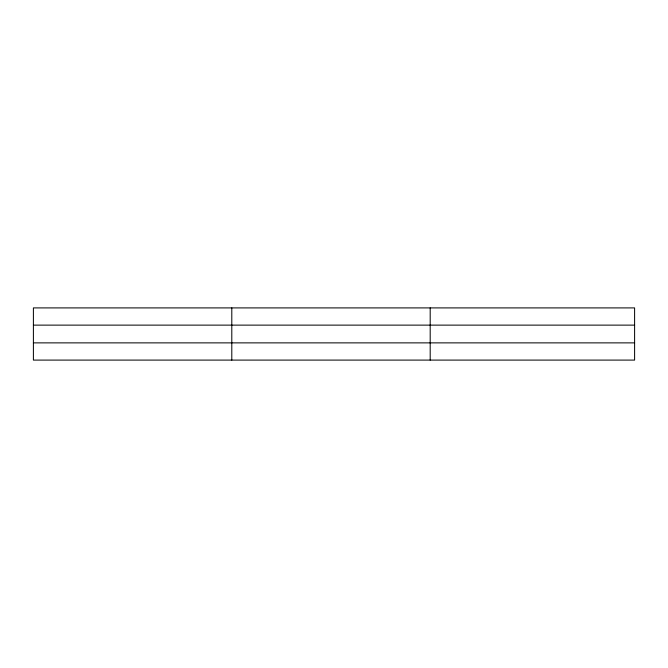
<?xml version="1.0" encoding="UTF-8"?>
<svg xmlns="http://www.w3.org/2000/svg" width="668" height="668" viewBox="0 0 668 668"><rect width="100%" height="100%" fill="white"/><g stroke="black" fill="none" stroke-linecap="round" stroke-linejoin="round"><path stroke-width="1" d="M231.796 360.094L231.796 307.906M430.192 360.094L430.192 307.906M634.6 342.876L634.6 360.094L33.4 360.094L33.4 307.906L634.6 307.906L634.6 342.876L33.4 342.876M33.4 325.124L634.6 325.124"/></g></svg>
